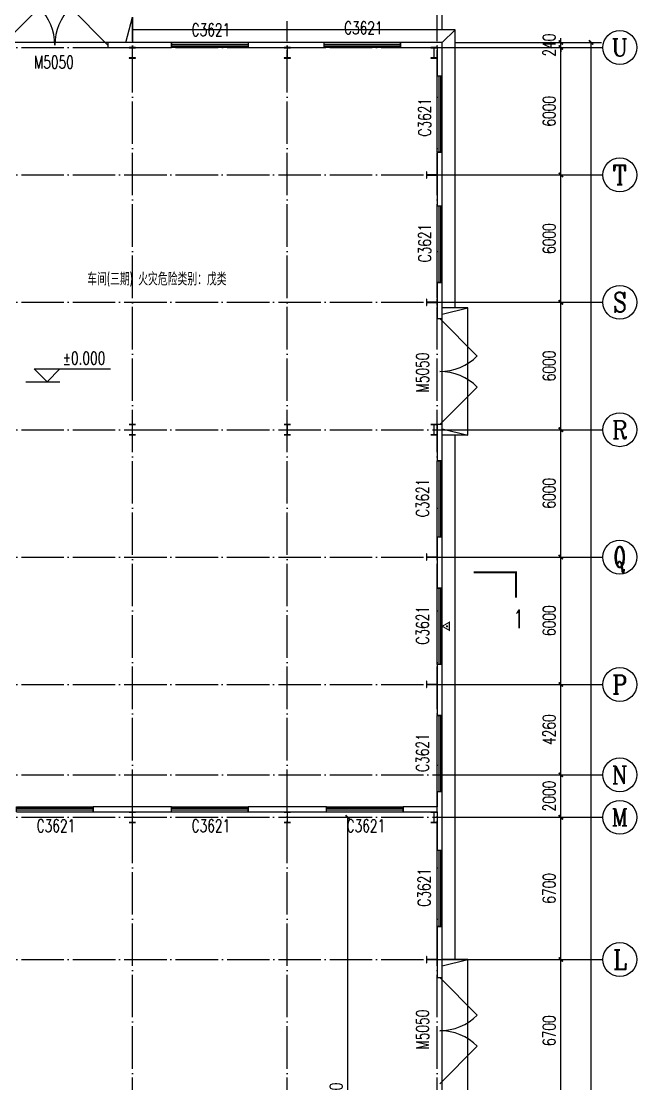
# Model space of a CAD drawing. Extents: x -89996 to 1006241, y -2176 to 440573.
# Drawn here: x 336590 to 365584, y 360550 to 410600 of the extents above; entities that cross this region are included whole.
import ezdxf
from ezdxf.enums import TextEntityAlignment as Align

# ---------------------------------------------------------------- set-up
doc = ezdxf.new("R2010")
doc.units = 0
doc.header["$LTSCALE"] = 1000
doc.header["$MEASUREMENT"] = 0
doc.linetypes.add('DOTE', pattern=[2.42, 2, -0.2, 0.02, -0.2])
for name, color, linetype in [('AXIS', 3, 'Continuous'), ('AXIS_TEXT', 7, 'Continuous'), ('DIM_ELEV', 3, 'Continuous'), ('DIM_SYMB', 3, 'Continuous'), ('DOTE', 1, 'DOTE'), ('GROUND', 2, 'Continuous'), ('GZ', 50, 'Continuous'), ('PUB_TEXT', 7, 'Continuous'), ('REIN', 1, 'Continuous'), ('STAIR', 2, 'Continuous'), ('TEXT', 7, 'Continuous'), ('WALL', 9, 'Continuous'), ('WINDOW', 4, 'Continuous'), ('WINDOW_TEXT', 7, 'Continuous')]:
    doc.layers.add(name, color=color, linetype=linetype)
doc.styles.add('_TCH_AXIS', font='COMPLEX', dxfattribs={"bigfont": 'GBCBIG'})
doc.styles.add('_TCH_DIM', font='SIMPLEX', dxfattribs={"bigfont": 'GBCBIG'})
doc.styles.add('_TCH_DIM_T3', font='SIMPLEX', dxfattribs={"width": 0.705882, "bigfont": 'GBCBIG'})
doc.styles.add('_TCH_LABEL', font='COMPLEX', dxfattribs={"bigfont": 'GBCBIG'})
doc.styles.add('_TCH_WINDOW', font='SIMPLEX', dxfattribs={"height": 3.5, "bigfont": 'GBCBIG'})
doc.styles.add('COMPLEX', font='COMPLEX')
doc.styles.add('TSSD_Norm', font='tssdeng.shx', dxfattribs={"bigfont": 'hztxt.shx'})
doc.dimstyles.new('_TCH_ARCH&&200', dxfattribs={"dimtxt": 595, "dimasz": 200, "dimexe": 500, "dimexo": 600, "dimgap": 252.5, "dimtad": 1, "dimdec": 0, "dimzin": 0, "dimdsep": 46, "dimtxsty": '_TCH_DIM_T3', "dimblk": 'ARCHTICK', "dimcen": 0.09, "dimclrt": 7, "dimazin": 2, "dimtfac": 1, "dimtdec": 0, "dimtix": 1, "dimtmove": 2, "dimatfit": 3, "dimfxl": 0, "dimtolj": 1, "dimtzin": 0, "dimarcsym": 0})
doc.dimstyles.new('TCH-200-1', dxfattribs={"dimtxt": 595, "dimasz": 200, "dimexe": 500, "dimexo": 600, "dimgap": 252.5, "dimtad": 1, "dimdec": 0, "dimzin": 0, "dimdsep": 46, "dimtxsty": '_TCH_DIM_T3', "dimblk": 'ARCHTICK', "dimcen": 0.09, "dimclrd": 3, "dimclre": 3, "dimclrt": 7, "dimazin": 2, "dimtfac": 1, "dimtdec": 0, "dimtix": 1, "dimtmove": 2, "dimatfit": 3, "dimfxl": 0, "dimtolj": 1, "dimtzin": 0, "dimarcsym": 0})

# ---------------------------------------------------------------- blocks, each defined once
blk = doc.blocks.new('_ArchTick')
at = {"color": 0, "linetype": 'ByBlock', "const_width": 0.4}
blk.add_lwpolyline([(-0.5, -0.5), (0.5, 0.5)], dxfattribs=at)
blk = doc.blocks.new('*D1645')
at = {"layer": 'Defpoints', "color": 0, "transparency": 16777216}
for p in [(99600, 111483), (106608, 111483), (99600, 8483)]:
    blk.add_point(p, dxfattribs=at)
at = {"layer": 'WALL', "color": 3, "lineweight": -2, "transparency": 16777216}
for p, q in [((100200, 111483), (107108, 111483)), ((106608, 8483), (106608, 111483)), ((100200, 8483), (107108, 8483))]:
    blk.add_line(p, q, dxfattribs=at)
at = {"layer": 'WALL', "color": 3, "lineweight": -2, "transparency": 16777216, "xscale": 200, "yscale": 200, "zscale": 200}
for p, rotation in [((106608, 111483), 90), ((106608, 8483), 270)]:
    blk.add_blockref('_ArchTick', p, dxfattribs=dict(at, rotation=rotation))
at = {"layer": 'WALL', "color": 7, "transparency": 16777216, "insert": (106058, 59983), "char_height": 595, "attachment_point": 5, "rotation": 90, "style": '_TCH_DIM_T3'}
blk.add_mtext('\\A1;103000', dxfattribs=at)
blk = doc.blocks.new('*D1646')
at = {"layer": 'Defpoints', "color": 0, "transparency": 16777216}
for p in [(99600, 111483), (99600, 111243), (105185, 111483)]:
    blk.add_point(p, dxfattribs=at)
at = {"layer": 'WALL', "color": 3, "lineweight": -2, "transparency": 16777216}
for p, q in [((105185, 111483), (105185, 111683)), ((100200, 111483), (105685, 111483)), ((100200, 111243), (105685, 111243)), ((105185, 111243), (105185, 111483)), ((105185, 111243), (105185, 111043))]:
    blk.add_line(p, q, dxfattribs=at)
at = {"layer": 'WALL', "color": 3, "lineweight": -2, "transparency": 16777216, "xscale": 200, "yscale": 200, "zscale": 200}
for p, rotation in [((105185, 111483), 270), ((105185, 111243), 90)]:
    blk.add_blockref('_ArchTick', p, dxfattribs=dict(at, rotation=rotation))
at = {"layer": 'WALL', "color": 7, "transparency": 16777216, "insert": (104635, 111363), "char_height": 595, "attachment_point": 5, "rotation": 90, "style": '_TCH_DIM_T3'}
blk.add_mtext('\\A1;240', dxfattribs=at)
blk = doc.blocks.new('*D1650')
at = {"layer": 'Defpoints', "color": 0, "transparency": 16777216}
for p in [(99600, 118001), (63100, 112485), (99600, 111483)]:
    blk.add_point(p, dxfattribs=at)
at = {"layer": 'WALL', "color": 3, "lineweight": -2, "transparency": 16777216}
for p, q in [((63100, 113085), (63100, 118501)), ((99600, 112083), (99600, 118501)), ((63100, 118001), (99600, 118001))]:
    blk.add_line(p, q, dxfattribs=at)
at = {"layer": 'WALL', "color": 3, "lineweight": -2, "transparency": 16777216, "xscale": 200, "yscale": 200, "zscale": 200, "rotation": 180}
blk.add_blockref('_ArchTick', (63100, 118001), dxfattribs=at)
at = {"layer": 'WALL', "color": 3, "lineweight": -2, "transparency": 16777216, "xscale": 200, "yscale": 200, "zscale": 200}
blk.add_blockref('_ArchTick', (99600, 118001), dxfattribs=at)
at = {"layer": 'WALL', "color": 7, "transparency": 16777216, "insert": (81350, 118551), "char_height": 595, "attachment_point": 5, "style": '_TCH_DIM_T3'}
blk.add_mtext('\\A1;36500', dxfattribs=at)
blk = doc.blocks.new('*D1651')
at = {"layer": 'Defpoints', "color": 0, "transparency": 16777216}
for p in [(99600, 116693), (99360, 111483), (99600, 111483)]:
    blk.add_point(p, dxfattribs=at)
at = {"layer": 'WALL', "color": 3, "lineweight": -2, "transparency": 16777216}
for p, q in [((99360, 112083), (99360, 117193)), ((99600, 112083), (99600, 117193)), ((99360, 116693), (99160, 116693)), ((99360, 116693), (99600, 116693)), ((99600, 116693), (99800, 116693))]:
    blk.add_line(p, q, dxfattribs=at)
at = {"layer": 'WALL', "color": 3, "lineweight": -2, "transparency": 16777216, "xscale": 200, "yscale": 200, "zscale": 200}
blk.add_blockref('_ArchTick', (99360, 116693), dxfattribs=at)
at = {"layer": 'WALL', "color": 3, "lineweight": -2, "transparency": 16777216, "xscale": 200, "yscale": 200, "zscale": 200, "rotation": 180}
blk.add_blockref('_ArchTick', (99600, 116693), dxfattribs=at)
at = {"layer": 'WALL', "color": 7, "transparency": 16777216, "insert": (99480, 117243), "char_height": 595, "attachment_point": 5, "style": '_TCH_DIM_T3'}
blk.add_mtext('\\A1;240', dxfattribs=at)
blk = doc.blocks.new('*D1654')
at = {"layer": 'Defpoints', "color": 0, "transparency": 16777216}
for p in [(92974, 74983), (95147, 74983), (92823, 48183)]:
    blk.add_point(p, dxfattribs=at)
at = {"layer": 'WALL', "color": 3, "lineweight": -2, "transparency": 16777216}
for p, q in [((93574, 74983), (95647, 74983)), ((95147, 48183), (95147, 74983)), ((93423, 48183), (95647, 48183))]:
    blk.add_line(p, q, dxfattribs=at)
at = {"layer": 'WALL', "color": 3, "lineweight": -2, "transparency": 16777216, "xscale": 200, "yscale": 200, "zscale": 200}
for p, rotation in [((95147, 74983), 90), ((95147, 48183), 270)]:
    blk.add_blockref('_ArchTick', p, dxfattribs=dict(at, rotation=rotation))
at = {"layer": 'WALL', "color": 7, "transparency": 16777216, "insert": (94597, 61583), "char_height": 595, "attachment_point": 5, "rotation": 90, "style": '_TCH_DIM_T3'}
blk.add_mtext('\\A1;26800', dxfattribs=at)
blk = doc.blocks.new('$DorLib2D$00000116')
at = {"color": 0}
for p, q in [((-0.5, 0), (-0.146, 0.354)), ((0.5, 0), (0.146, 0.354))]:
    blk.add_line(p, q, dxfattribs=at)
for centre, start, end in [((-0.5, 0), 0, 45), ((0.5, 0), 135, 180)]:
    blk.add_arc(centre, 0.5, start, end, dxfattribs=at)
blk = doc.blocks.new('$TCHSYS$WIN2D')
for p, q in [((-0.5, 0.5), (0.5, 0.5)), ((-0.5, 0.5), (-0.5, -0.5)), ((0.5, 0.5), (0.5, -0.5)), ((0.5, 0.167), (-0.5, 0.167)), ((0.5, -0.167), (-0.5, -0.167)), ((-0.5, -0.5), (0.5, -0.5))]:
    blk.add_line(p, q)
blk = doc.blocks.new('_AXISO')
blk.add_circle((0, 0), 0.5)
at = {"layer": 'AXIS_TEXT', "style": 'COMPLEX', "width": 1.041667}
blk.add_attdef('A', text='', height=0.56, dxfattribs=at).set_placement((-0.25, -0.28), (0.25, -0.28), align=Align.FIT)
blk = doc.blocks.new('*D3113')
at = {"layer": 'AXIS', "color": 0, "lineweight": -2, "transparency": 16777216}
for p, q in [((101200, 68283), (105685, 68283)), ((105185, 61583), (105185, 68283)), ((101200, 61583), (105685, 61583))]:
    blk.add_line(p, q, dxfattribs=at)
at = {"layer": 'Defpoints', "color": 0, "transparency": 16777216}
for p in [(100600, 68283), (105185, 68283), (100600, 61583)]:
    blk.add_point(p, dxfattribs=at)
at = {"layer": 'AXIS', "color": 0, "lineweight": -2, "transparency": 16777216, "xscale": 200, "yscale": 200, "zscale": 200}
for p, rotation in [((105185, 68283), 90), ((105185, 61583), 270)]:
    blk.add_blockref('_ArchTick', p, dxfattribs=dict(at, rotation=rotation))
at = {"layer": 'AXIS', "color": 7, "transparency": 16777216, "insert": (104635, 64933), "char_height": 595, "attachment_point": 5, "rotation": 90, "style": '_TCH_DIM_T3'}
blk.add_mtext('\\A1;6700', dxfattribs=at)
blk = doc.blocks.new('*D3114')
at = {"layer": 'AXIS', "color": 0, "lineweight": -2, "transparency": 16777216}
for p, q in [((101200, 74983), (105685, 74983)), ((105185, 68283), (105185, 74983)), ((101200, 68283), (105685, 68283))]:
    blk.add_line(p, q, dxfattribs=at)
at = {"layer": 'Defpoints', "color": 0, "transparency": 16777216}
for p in [(100600, 74983), (105185, 74983), (100600, 68283)]:
    blk.add_point(p, dxfattribs=at)
at = {"layer": 'AXIS', "color": 0, "lineweight": -2, "transparency": 16777216, "xscale": 200, "yscale": 200, "zscale": 200}
for p, rotation in [((105185, 74983), 90), ((105185, 68283), 270)]:
    blk.add_blockref('_ArchTick', p, dxfattribs=dict(at, rotation=rotation))
at = {"layer": 'AXIS', "color": 7, "transparency": 16777216, "insert": (104635, 71633), "char_height": 595, "attachment_point": 5, "rotation": 90, "style": '_TCH_DIM_T3'}
blk.add_mtext('\\A1;6700', dxfattribs=at)
blk = doc.blocks.new('*D3115')
at = {"layer": 'AXIS', "color": 0, "lineweight": -2, "transparency": 16777216}
for p, q in [((101200, 76983), (105685, 76983)), ((105185, 74983), (105185, 76983)), ((101200, 74983), (105685, 74983))]:
    blk.add_line(p, q, dxfattribs=at)
at = {"layer": 'Defpoints', "color": 0, "transparency": 16777216}
for p in [(100600, 76983), (105185, 76983), (100600, 74983)]:
    blk.add_point(p, dxfattribs=at)
at = {"layer": 'AXIS', "color": 0, "lineweight": -2, "transparency": 16777216, "xscale": 200, "yscale": 200, "zscale": 200}
for p, rotation in [((105185, 76983), 90), ((105185, 74983), 270)]:
    blk.add_blockref('_ArchTick', p, dxfattribs=dict(at, rotation=rotation))
at = {"layer": 'AXIS', "color": 7, "transparency": 16777216, "insert": (104635, 75983), "char_height": 595, "attachment_point": 5, "rotation": 90, "style": '_TCH_DIM_T3'}
blk.add_mtext('\\A1;2000', dxfattribs=at)
blk = doc.blocks.new('*D3116')
at = {"layer": 'AXIS', "color": 0, "lineweight": -2, "transparency": 16777216}
for p, q in [((101200, 81243), (105685, 81243)), ((105185, 76983), (105185, 81243)), ((101200, 76983), (105685, 76983))]:
    blk.add_line(p, q, dxfattribs=at)
at = {"layer": 'Defpoints', "color": 0, "transparency": 16777216}
for p in [(100600, 81243), (105185, 81243), (100600, 76983)]:
    blk.add_point(p, dxfattribs=at)
at = {"layer": 'AXIS', "color": 0, "lineweight": -2, "transparency": 16777216, "xscale": 200, "yscale": 200, "zscale": 200}
for p, rotation in [((105185, 81243), 90), ((105185, 76983), 270)]:
    blk.add_blockref('_ArchTick', p, dxfattribs=dict(at, rotation=rotation))
at = {"layer": 'AXIS', "color": 7, "transparency": 16777216, "insert": (104635, 79113), "char_height": 595, "attachment_point": 5, "rotation": 90, "style": '_TCH_DIM_T3'}
blk.add_mtext('\\A1;4260', dxfattribs=at)
blk = doc.blocks.new('*D3117')
at = {"layer": 'AXIS', "color": 0, "lineweight": -2, "transparency": 16777216}
for p, q in [((101200, 87243), (105685, 87243)), ((105185, 81243), (105185, 87243)), ((101200, 81243), (105685, 81243))]:
    blk.add_line(p, q, dxfattribs=at)
at = {"layer": 'Defpoints', "color": 0, "transparency": 16777216}
for p in [(100600, 87243), (105185, 87243), (100600, 81243)]:
    blk.add_point(p, dxfattribs=at)
at = {"layer": 'AXIS', "color": 0, "lineweight": -2, "transparency": 16777216, "xscale": 200, "yscale": 200, "zscale": 200}
for p, rotation in [((105185, 87243), 90), ((105185, 81243), 270)]:
    blk.add_blockref('_ArchTick', p, dxfattribs=dict(at, rotation=rotation))
at = {"layer": 'AXIS', "color": 7, "transparency": 16777216, "insert": (104635, 84243), "char_height": 595, "attachment_point": 5, "rotation": 90, "style": '_TCH_DIM_T3'}
blk.add_mtext('\\A1;6000', dxfattribs=at)
blk = doc.blocks.new('*D3118')
at = {"layer": 'AXIS', "color": 0, "lineweight": -2, "transparency": 16777216}
for p, q in [((101200, 93243), (105685, 93243)), ((105185, 87243), (105185, 93243)), ((101200, 87243), (105685, 87243))]:
    blk.add_line(p, q, dxfattribs=at)
at = {"layer": 'Defpoints', "color": 0, "transparency": 16777216}
for p in [(100600, 93243), (105185, 93243), (100600, 87243)]:
    blk.add_point(p, dxfattribs=at)
at = {"layer": 'AXIS', "color": 0, "lineweight": -2, "transparency": 16777216, "xscale": 200, "yscale": 200, "zscale": 200}
for p, rotation in [((105185, 93243), 90), ((105185, 87243), 270)]:
    blk.add_blockref('_ArchTick', p, dxfattribs=dict(at, rotation=rotation))
at = {"layer": 'AXIS', "color": 7, "transparency": 16777216, "insert": (104635, 90243), "char_height": 595, "attachment_point": 5, "rotation": 90, "style": '_TCH_DIM_T3'}
blk.add_mtext('\\A1;6000', dxfattribs=at)
blk = doc.blocks.new('*D3119')
at = {"layer": 'AXIS', "color": 0, "lineweight": -2, "transparency": 16777216}
for p, q in [((101200, 99243), (105685, 99243)), ((105185, 93243), (105185, 99243)), ((101200, 93243), (105685, 93243))]:
    blk.add_line(p, q, dxfattribs=at)
at = {"layer": 'Defpoints', "color": 0, "transparency": 16777216}
for p in [(100600, 99243), (105185, 99243), (100600, 93243)]:
    blk.add_point(p, dxfattribs=at)
at = {"layer": 'AXIS', "color": 0, "lineweight": -2, "transparency": 16777216, "xscale": 200, "yscale": 200, "zscale": 200}
for p, rotation in [((105185, 99243), 90), ((105185, 93243), 270)]:
    blk.add_blockref('_ArchTick', p, dxfattribs=dict(at, rotation=rotation))
at = {"layer": 'AXIS', "color": 7, "transparency": 16777216, "insert": (104635, 96243), "char_height": 595, "attachment_point": 5, "rotation": 90, "style": '_TCH_DIM_T3'}
blk.add_mtext('\\A1;6000', dxfattribs=at)
blk = doc.blocks.new('*D3120')
at = {"layer": 'AXIS', "color": 0, "lineweight": -2, "transparency": 16777216}
for p, q in [((101200, 105243), (105685, 105243)), ((105185, 99243), (105185, 105243)), ((101200, 99243), (105685, 99243))]:
    blk.add_line(p, q, dxfattribs=at)
at = {"layer": 'Defpoints', "color": 0, "transparency": 16777216}
for p in [(100600, 105243), (105185, 105243), (100600, 99243)]:
    blk.add_point(p, dxfattribs=at)
at = {"layer": 'AXIS', "color": 0, "lineweight": -2, "transparency": 16777216, "xscale": 200, "yscale": 200, "zscale": 200}
for p, rotation in [((105185, 105243), 90), ((105185, 99243), 270)]:
    blk.add_blockref('_ArchTick', p, dxfattribs=dict(at, rotation=rotation))
at = {"layer": 'AXIS', "color": 7, "transparency": 16777216, "insert": (104635, 102243), "char_height": 595, "attachment_point": 5, "rotation": 90, "style": '_TCH_DIM_T3'}
blk.add_mtext('\\A1;6000', dxfattribs=at)
blk = doc.blocks.new('*D3121')
at = {"layer": 'AXIS', "color": 0, "lineweight": -2, "transparency": 16777216}
for p, q in [((101200, 111243), (105685, 111243)), ((105185, 105243), (105185, 111243)), ((101200, 105243), (105685, 105243))]:
    blk.add_line(p, q, dxfattribs=at)
at = {"layer": 'Defpoints', "color": 0, "transparency": 16777216}
for p in [(100600, 111243), (105185, 111243), (100600, 105243)]:
    blk.add_point(p, dxfattribs=at)
at = {"layer": 'AXIS', "color": 0, "lineweight": -2, "transparency": 16777216, "xscale": 200, "yscale": 200, "zscale": 200}
for p, rotation in [((105185, 111243), 90), ((105185, 105243), 270)]:
    blk.add_blockref('_ArchTick', p, dxfattribs=dict(at, rotation=rotation))
at = {"layer": 'AXIS', "color": 7, "transparency": 16777216, "insert": (104635, 108243), "char_height": 595, "attachment_point": 5, "rotation": 90, "style": '_TCH_DIM_T3'}
blk.add_mtext('\\A1;6000', dxfattribs=at)
blk = doc.blocks.new('A$C5DBF1C92')
at = {"layer": 'AXIS'}
for p, q in [((100357, 111242.9), (107160.8, 111242.9)), ((100357, 105242.8), (107160.8, 105242.8)), ((100357, 99242.8), (107160.8, 99242.8)), ((100357, 93242.8), (107160.8, 93242.8)), ((100357, 87242.8), (107160.8, 87242.8)), ((100357, 81242.8), (107160.8, 81242.8)), ((100357, 76982.8), (107160.8, 76982.8)), ((100357, 74982.8), (107160.8, 74982.8)), ((100357, 68282.9), (107160.8, 68282.9))]:
    blk.add_line(p, q, dxfattribs=at)
at = {"layer": 'DIM_ELEV'}
for p, q in [((80981.6, 95503.6), (80381.6, 96103.6)), ((80381.6, 96103.6), (83971.6, 96103.6)), ((80981.6, 95503.6), (81581.6, 96103.6)), ((79983.2, 95503.6), (81581.6, 95503.6))]:
    blk.add_line(p, q, dxfattribs=at)
at = {"layer": 'DIM_SYMB', "const_width": 100}
blk.add_lwpolyline([(101071.9, 86524.8), (103071.9, 86524.8), (103071.9, 85324.8)], dxfattribs=at)
at = {"layer": 'DOTE'}
for p, q in [((85000, 7482.9), (85000, 112482.9)), ((92300, 7482.9), (92300, 112482.9)), ((99360, 7482.9), (99360, 112482.9)), ((9600, 111242.9), (100600, 111242.9)), ((9597, 105242.8), (100357, 105242.8)), ((9597, 99242.8), (100357, 99242.8)), ((9597, 93242.8), (100357, 93242.8)), ((9597, 87242.8), (100357, 87242.8)), ((9597, 81242.8), (100357, 81242.8)), ((9600, 76982.8), (100600, 76982.8)), ((9597, 74982.8), (100357, 74982.8)), ((9600, 68282.9), (100360, 68282.9))]:
    blk.add_line(p, q, dxfattribs=at)
at = {"layer": 'GROUND'}
for p, q in [((100200, 112082.9), (85000, 112082.9)), ((99600, 111482.9), (100200, 112082.9)), ((100200, 98982.8), (100200, 112082.9)), ((99600, 111482.9), (85000, 111482.9)), ((99600, 98982.8), (99600, 111482.9)), ((99600, 68282.9), (99600, 92982.8)), ((100200, 68282.9), (100200, 92982.8)), ((100800, 68282.9), (99600, 68282.9)), ((99600, 61582.9), (99600, 68282.9)), ((99600, 67982.9), (100800, 68282.9)), ((100800, 61582.9), (100800, 68282.9))]:
    blk.add_line(p, q, dxfattribs=at)
at = {"layer": 'GZ'}
for points in [[(85150, 111242.9), (84850, 111242.9), (84850, 111232.9), (84993.1, 111232.9), (84997, 111227.9), (84997, 110757.6), (84993.1, 110752.9), (84850, 110752.9), (84850, 110742.9), (85150, 110742.9), (85150, 110752.9), (85007, 110752.9), (85003, 110757.4), (85003, 111227.9), (85007, 111232.9), (85150, 111232.9), (85150, 111242.9)], [(92450, 111242.9), (92150, 111242.9), (92150, 111232.9), (92293.1, 111232.9), (92297, 111227.9), (92297, 110757.6), (92293.1, 110752.9), (92150, 110752.9), (92150, 110742.9), (92450, 110742.9), (92450, 110752.9), (92307, 110752.9), (92303, 110757.4), (92303, 111227.9), (92307, 111232.9), (92450, 111232.9), (92450, 111242.9)], [(99360, 111242.9), (99060, 111242.9), (99060, 111232.9), (99203.1, 111232.9), (99207, 111227.9), (99207, 110757.6), (99203.1, 110752.9), (99060, 110752.9), (99060, 110742.9), (99360, 110742.9), (99360, 110752.9), (99217, 110752.9), (99213, 110757.4), (99213, 111227.9), (99217, 111232.9), (99360, 111232.9), (99360, 111242.9)], [(98860, 105392.8), (98860, 105092.8), (98870, 105092.8), (98870, 105235.9), (98875, 105239.8), (99345.3, 105239.8), (99350, 105235.9), (99350, 105092.8), (99360, 105092.8), (99360, 105392.8), (99350, 105392.8), (99350, 105249.8), (99345.5, 105245.8), (98875, 105245.8), (98870, 105249.8), (98870, 105392.8), (98860, 105392.8)], [(98860, 99392.8), (98860, 99092.8), (98870, 99092.8), (98870, 99235.9), (98875, 99239.8), (99345.3, 99239.8), (99350, 99235.9), (99350, 99092.8), (99360, 99092.8), (99360, 99392.8), (99350, 99392.8), (99350, 99249.8), (99345.5, 99245.8), (98875, 99245.8), (98870, 99249.8), (98870, 99392.8), (98860, 99392.8)], [(85150, 93492.9), (84850, 93492.9), (84850, 93482.9), (84993.1, 93482.9), (84997, 93477.9), (84997, 93007.6), (84993.1, 93002.9), (84850, 93002.9), (84850, 92992.9), (85150, 92992.9), (85150, 93002.9), (85007, 93002.9), (85003, 93007.4), (85003, 93477.9), (85007, 93482.9), (85150, 93482.9), (85150, 93492.9)], [(92450, 93492.9), (92150, 93492.9), (92150, 93482.9), (92293.1, 93482.9), (92297, 93477.9), (92297, 93007.6), (92293.1, 93002.9), (92150, 93002.9), (92150, 92992.9), (92450, 92992.9), (92450, 93002.9), (92307, 93002.9), (92303, 93007.4), (92303, 93477.9), (92307, 93482.9), (92450, 93482.9), (92450, 93492.9)], [(99360, 93492.9), (99060, 93492.9), (99060, 93482.9), (99203.1, 93482.9), (99207, 93477.9), (99207, 93007.6), (99203.1, 93002.9), (99060, 93002.9), (99060, 92992.9), (99360, 92992.9), (99360, 93002.9), (99217, 93002.9), (99213, 93007.4), (99213, 93477.9), (99217, 93482.9), (99360, 93482.9), (99360, 93492.9)], [(98860, 87392.8), (98860, 87092.8), (98870, 87092.8), (98870, 87235.9), (98875, 87239.8), (99345.3, 87239.8), (99350, 87235.9), (99350, 87092.8), (99360, 87092.8), (99360, 87392.8), (99350, 87392.8), (99350, 87249.8), (99345.5, 87245.8), (98875, 87245.8), (98870, 87249.8), (98870, 87392.8), (98860, 87392.8)], [(98860, 81392.8), (98860, 81092.8), (98870, 81092.8), (98870, 81235.9), (98875, 81239.8), (99345.3, 81239.8), (99350, 81235.9), (99350, 81092.8), (99360, 81092.8), (99360, 81392.8), (99350, 81392.8), (99350, 81249.8), (99345.5, 81245.8), (98875, 81245.8), (98870, 81249.8), (98870, 81392.8), (98860, 81392.8)], [(85150, 75232.9), (84850, 75232.9), (84850, 75222.9), (84993.1, 75222.9), (84997, 75217.9), (84997, 74747.6), (84993.1, 74742.9), (84850, 74742.9), (84850, 74732.9), (85150, 74732.9), (85150, 74742.9), (85007, 74742.9), (85003, 74747.4), (85003, 75217.9), (85007, 75222.9), (85150, 75222.9), (85150, 75232.9)], [(92450, 75232.9), (92150, 75232.9), (92150, 75222.9), (92293.1, 75222.9), (92297, 75217.9), (92297, 74747.6), (92293.1, 74742.9), (92150, 74742.9), (92150, 74732.9), (92450, 74732.9), (92450, 74742.9), (92307, 74742.9), (92303, 74747.4), (92303, 75217.9), (92307, 75222.9), (92450, 75222.9), (92450, 75232.9)], [(99360, 75232.9), (99060, 75232.9), (99060, 75222.9), (99203.1, 75222.9), (99207, 75217.9), (99207, 74747.6), (99203.1, 74742.9), (99060, 74742.9), (99060, 74732.9), (99360, 74732.9), (99360, 74742.9), (99217, 74742.9), (99213, 74747.4), (99213, 75217.9), (99217, 75222.9), (99360, 75222.9), (99360, 75232.9)], [(98860, 68432.9), (98860, 68132.9), (98870, 68132.9), (98870, 68276.1), (98875, 68279.9), (99345.3, 68279.9), (99350, 68276.1), (99350, 68132.9), (99360, 68132.9), (99360, 68432.9), (99350, 68432.9), (99350, 68289.9), (99345.5, 68285.9), (98875, 68285.9), (98870, 68289.9), (98870, 68432.9), (98860, 68432.9)]]:
    blk.add_lwpolyline(points, close=True, dxfattribs=at)
at = {"layer": 'REIN', "const_width": 50, "elevation": -1200}
blk.add_lwpolyline([(99600, 83982.8), (99932.1, 84174.5), (99932.1, 83791)], close=True, dxfattribs=at)
at = {"layer": 'STAIR'}
for p, q in [((84700, 111482.9), (85000, 112682.9)), ((85000, 112682.9), (85000, 111482.9)), ((85000, 111482.9), (77700, 111482.9)), ((100800, 98982.8), (99600, 98982.8)), ((99600, 92982.8), (99600, 98982.8)), ((99600, 98682.8), (100800, 98982.8)), ((100800, 92982.8), (100800, 98982.8)), ((99600, 93282.8), (100800, 92982.8)), ((100800, 92982.8), (99600, 92982.8))]:
    blk.add_line(p, q, dxfattribs=at)
at = {"layer": 'WALL'}
for p, q in [((86850, 111482.9), (83850, 111482.9)), ((83850, 111482.9), (83850, 111242.9)), ((83850, 111242.9), (86850, 111242.9)), ((86850, 111242.9), (86850, 111482.9)), ((94030, 111482.9), (90450, 111482.9)), ((90450, 111482.9), (90450, 111242.9)), ((90450, 111242.9), (94030, 111242.9)), ((94030, 111242.9), (94030, 111482.9)), ((99600, 111482.9), (97630, 111482.9)), ((97630, 111482.9), (97630, 111242.9)), ((97630, 111242.9), (99360, 111242.9)), ((99360, 111242.9), (99360, 109912.8)), ((99600, 109912.8), (99600, 111482.9)), ((99360, 109912.8), (99600, 109912.8)), ((99360, 106312.8), (99360, 103782.8)), ((99600, 106312.8), (99360, 106312.8)), ((99600, 103782.8), (99600, 106312.8)), ((99360, 103782.8), (99600, 103782.8)), ((99360, 100182.8), (99360, 98482.8)), ((99600, 100182.8), (99360, 100182.8)), ((99600, 98482.8), (99600, 100182.8)), ((99360, 98482.8), (99600, 98482.8)), ((99360, 93482.8), (99360, 91782.8)), ((99600, 93482.8), (99360, 93482.8)), ((99600, 91782.8), (99600, 93482.8)), ((99360, 91782.8), (99600, 91782.8)), ((99360, 88182.8), (99360, 85782.8)), ((99600, 88182.8), (99360, 88182.8)), ((99600, 85782.8), (99600, 88182.8)), ((99360, 85782.8), (99600, 85782.8)), ((99360, 82182.8), (99360, 79782.8)), ((99600, 82182.8), (99360, 82182.8)), ((99600, 79782.8), (99600, 82182.8)), ((99360, 79782.8), (99600, 79782.8)), ((99600, 76182.8), (99360, 76182.8)), ((99360, 76182.8), (99360, 75482.9)), ((99600, 75482.9), (99600, 76182.8)), ((86850, 75482.9), (83150, 75482.9)), ((83150, 75482.9), (83150, 75242.9)), ((83150, 75242.9), (86850, 75242.9)), ((86850, 75242.9), (86850, 75482.9)), ((94150, 75482.9), (90450, 75482.9)), ((90450, 75482.9), (90450, 75242.9)), ((90450, 75242.9), (94150, 75242.9)), ((94150, 75242.9), (94150, 75482.9)), ((99360, 75482.9), (97750, 75482.9)), ((97750, 75482.9), (97750, 75242.9)), ((97750, 75242.9), (99360, 75242.9))]:
    blk.add_line(p, q, dxfattribs=at)
at = {"layer": 'WINDOW'}
for p, q in [((99360, 75242.9), (99360, 73432.8)), ((99600, 73432.8), (99600, 75482.9)), ((99360, 73432.8), (99600, 73432.8)), ((99360, 69832.8), (99360, 67432.9)), ((99600, 69832.8), (99360, 69832.8)), ((99600, 67432.9), (99600, 69832.8)), ((99360, 67432.9), (99600, 67432.9))]:
    blk.add_line(p, q, dxfattribs=at)
at = {"layer": 'WINDOW', "const_width": 50, "elevation": -1200}
blk.add_lwpolyline([(99820.3, 84001.5, -1), (99820.3, 83951.5, -1)], format="xyb", close=True, dxfattribs=at)
at = {"layer": 'AXIS'}
ref = blk.add_blockref('_AXISO', (107960.8, 111242.9), dxfattribs=dict(at, xscale=1600, yscale=1600, zscale=1600))
ref.add_attrib('A', 'U', dxfattribs={"layer": 'AXIS_TEXT', "height": 811, "style": '_TCH_AXIS'}).set_placement((107574.6, 110837.4), (108347, 110837.4), align=Align.FIT)
ref = blk.add_blockref('_AXISO', (107960.8, 105242.8), dxfattribs=dict(at, xscale=1600, yscale=1600, zscale=1600))
ref.add_attrib('A', 'T', dxfattribs={"layer": 'AXIS_TEXT', "height": 911.4, "style": '_TCH_AXIS'}).set_placement((107635.3, 104787.1), (108286.3, 104787.1), align=Align.FIT)
ref = blk.add_blockref('_AXISO', (107960.8, 99242.8), dxfattribs=dict(at, xscale=1600, yscale=1600, zscale=1600))
ref.add_attrib('A', 'S', dxfattribs={"layer": 'AXIS_TEXT', "height": 931.9, "style": '_TCH_AXIS'}).set_placement((107650.2, 98776.8), (108271.5, 98776.8), align=Align.FIT)
ref = blk.add_blockref('_AXISO', (107960.8, 93242.8), dxfattribs=dict(at, xscale=1600, yscale=1600, zscale=1600))
ref.add_attrib('A', 'R', dxfattribs={"layer": 'AXIS_TEXT', "height": 850.4, "style": '_TCH_AXIS'}).set_placement((107596.4, 92817.6), (108325.3, 92817.6), align=Align.FIT)
ref = blk.add_blockref('_AXISO', (107960.8, 87242.8), dxfattribs=dict(at, xscale=1600, yscale=1600, zscale=1600))
ref.add_attrib('A', 'Q', dxfattribs={"layer": 'AXIS_TEXT', "height": 953.9, "style": '_TCH_AXIS', "width": 0.807692}).set_placement((107667.3, 86765.8), (108254.3, 86765.8), align=Align.FIT)
ref = blk.add_blockref('_AXISO', (107960.8, 81242.8), dxfattribs=dict(at, xscale=1600, yscale=1600, zscale=1600))
ref.add_attrib('A', 'P', dxfattribs={"layer": 'AXIS_TEXT', "height": 870.5, "style": '_TCH_AXIS'}).set_placement((107608.5, 80807.5), (108313.2, 80807.5), align=Align.FIT)
ref = blk.add_blockref('_AXISO', (107960.8, 76982.8), dxfattribs=dict(at, xscale=1600, yscale=1600, zscale=1600))
ref.add_attrib('A', 'N', dxfattribs={"layer": 'AXIS_TEXT', "height": 830.5, "style": '_TCH_AXIS'}).set_placement((107585.1, 76567.5), (108336.5, 76567.5), align=Align.FIT)
ref = blk.add_blockref('_AXISO', (107960.8, 74982.8), dxfattribs=dict(at, xscale=1600, yscale=1600, zscale=1600))
ref.add_attrib('A', 'M', dxfattribs={"layer": 'AXIS_TEXT', "height": 792, "style": '_TCH_AXIS'}).set_placement((107564.8, 74586.8), (108356.8, 74586.8), align=Align.FIT)
ref = blk.add_blockref('_AXISO', (107960.8, 68282.9), dxfattribs=dict(at, xscale=1600, yscale=1600, zscale=1600))
ref.add_attrib('A', 'L', dxfattribs={"layer": 'AXIS_TEXT', "height": 911.4, "style": '_TCH_AXIS'}).set_placement((107635.3, 67827.2), (108286.3, 67827.2), align=Align.FIT)
at = {"layer": 'WINDOW'}
ref = blk.add_blockref('$DorLib2D$00000116', (81350, 111362.9), dxfattribs=dict(at, xscale=5000, yscale=5000, zscale=5000))
ref.add_attrib('A', 'M5050', (80370, 110257.9), dxfattribs={"layer": 'WINDOW_TEXT', "height": 595, "style": '_TCH_WINDOW', "width": 0.705882})
ref = blk.add_blockref('$TCHSYS$WIN2D', (88650, 111362.9), dxfattribs=dict(at, xscale=-3600, yscale=240, zscale=-3600))
ref.add_attrib('A', 'C3621', (87790, 111785.4), dxfattribs={"layer": 'WINDOW_TEXT', "height": 595, "style": '_TCH_WINDOW', "width": 0.705882})
ref = blk.add_blockref('$TCHSYS$WIN2D', (95830, 111362.9), dxfattribs=dict(at, xscale=-3600, yscale=-240, zscale=-3600))
ref.add_attrib('A', 'C3621', (94970, 111872.9), dxfattribs={"layer": 'WINDOW_TEXT', "height": 595, "style": '_TCH_WINDOW', "width": 0.705882})
ref = blk.add_blockref('$TCHSYS$WIN2D', (99480, 108112.8), dxfattribs=dict(at, xscale=-3600, yscale=-240, zscale=-3600, rotation=270))
ref.add_attrib('A', 'C3621', (99068.1, 107052.8), dxfattribs={"layer": 'WINDOW_TEXT', "height": 595, "rotation": 90, "style": '_TCH_WINDOW', "width": 0.705882})
ref = blk.add_blockref('$TCHSYS$WIN2D', (99480, 101982.8), dxfattribs=dict(at, xscale=-3600, yscale=-240, zscale=-3600, rotation=270))
ref.add_attrib('A', 'C3621', (99068.1, 101122.8), dxfattribs={"layer": 'WINDOW_TEXT', "height": 595, "rotation": 90, "style": '_TCH_WINDOW', "width": 0.705882})
ref = blk.add_blockref('$DorLib2D$00000116', (99480, 95982.8), dxfattribs=dict(at, xscale=5000, yscale=5000, zscale=5000, rotation=270))
ref.add_attrib('A', 'M5050', (98970, 95002.8), dxfattribs={"layer": 'WINDOW_TEXT', "height": 595, "rotation": 90, "style": '_TCH_WINDOW', "width": 0.705882})
ref = blk.add_blockref('$TCHSYS$WIN2D', (99480, 89982.8), dxfattribs=dict(at, xscale=-3600, yscale=240, zscale=-3600, rotation=270))
ref.add_attrib('A', 'C3621', (98970, 89122.8), dxfattribs={"layer": 'WINDOW_TEXT', "height": 595, "rotation": 90, "style": '_TCH_WINDOW', "width": 0.705882})
ref = blk.add_blockref('$TCHSYS$WIN2D', (99480, 83982.8), dxfattribs=dict(at, xscale=-3600, yscale=240, zscale=-3600, rotation=270))
ref.add_attrib('A', 'C3621', (98970, 83122.8), dxfattribs={"layer": 'WINDOW_TEXT', "height": 595, "rotation": 90, "style": '_TCH_WINDOW', "width": 0.705882})
ref = blk.add_blockref('$TCHSYS$WIN2D', (99480, 77982.8), dxfattribs=dict(at, xscale=-3600, yscale=240, zscale=-3600, rotation=270))
ref.add_attrib('A', 'C3621', (98970, 77122.8), dxfattribs={"layer": 'WINDOW_TEXT', "height": 595, "rotation": 90, "style": '_TCH_WINDOW', "width": 0.705882})
ref = blk.add_blockref('$TCHSYS$WIN2D', (81350, 75362.9), dxfattribs=dict(at, xscale=3600, yscale=-240, zscale=3600, rotation=7.425513325567753e-11))
ref.add_attrib('A', 'C3621', (80490, 74286.9), dxfattribs={"layer": 'WINDOW_TEXT', "height": 595, "style": '_TCH_WINDOW', "width": 0.705882})
ref = blk.add_blockref('$TCHSYS$WIN2D', (88650, 75362.9), dxfattribs=dict(at, xscale=3600, yscale=-240, zscale=3600, rotation=7.425513325567753e-11))
ref.add_attrib('A', 'C3621', (87790, 74286.9), dxfattribs={"layer": 'WINDOW_TEXT', "height": 595, "style": '_TCH_WINDOW', "width": 0.705882})
ref = blk.add_blockref('$TCHSYS$WIN2D', (95950, 75362.9), dxfattribs=dict(at, xscale=3600, yscale=-240, zscale=3600, rotation=7.425513325567753e-11))
ref.add_attrib('A', 'C3621', (95090, 74286.9), dxfattribs={"layer": 'WINDOW_TEXT', "height": 595, "style": '_TCH_WINDOW', "width": 0.705882})
ref = blk.add_blockref('$TCHSYS$WIN2D', (99480, 71632.8), dxfattribs=dict(at, xscale=-3600, yscale=-240, zscale=-3600, rotation=270))
ref.add_attrib('A', 'C3621', (99043.1, 70772.8), dxfattribs={"layer": 'WINDOW_TEXT', "height": 595, "rotation": 90, "style": '_TCH_WINDOW', "width": 0.705882})
ref = blk.add_blockref('$DorLib2D$00000116', (99480, 64932.9), dxfattribs=dict(at, xscale=5000, yscale=5000, zscale=5000, rotation=270))
ref.add_attrib('A', 'M5050', (98970, 64052.9), dxfattribs={"layer": 'WINDOW_TEXT', "height": 595, "rotation": 90, "style": '_TCH_WINDOW', "width": 0.705882})
at = {"layer": 'PUB_TEXT', "width": 0.705882}
for s, height, style, p in [('%%P0.000', 595, '_TCH_DIM', (81711.6, 96313.6)), ('1', 850, '_TCH_LABEL', (102943.3, 83899.8))]:
    blk.add_text(s, height=height, dxfattribs=dict(at, style=style)).set_placement(p)
at = {"layer": 'TEXT', "style": 'TSSD_Norm', "width": 0.7}
blk.add_text('车间(三期) 火灾危险类别：戊类 ', height=600, dxfattribs=at).set_placement((86283.6, 100337.2), align=Align.MIDDLE_CENTER)
at = {"layer": 'AXIS'}
for p1, p2, picture, middle in [((100600, 105242.8), (100600, 111242.9), '*D3121', (104635.3, 108242.8)), ((100600, 99242.8), (100600, 105242.8), '*D3120', (104635.3, 102242.8)), ((100600, 93242.8), (100600, 99242.8), '*D3119', (104635.3, 96242.8)), ((100600, 87242.8), (100600, 93242.8), '*D3118', (104635.3, 90242.8)), ((100600, 81242.8), (100600, 87242.8), '*D3117', (104635.3, 84242.8)), ((100600, 76982.8), (100600, 81242.8), '*D3116', (104635.3, 79112.8)), ((100600, 74982.8), (100600, 76982.8), '*D3115', (104635.3, 75982.8)), ((100600, 68282.9), (100600, 74982.8), '*D3114', (104635.3, 71632.8)), ((100600, 61582.9), (100600, 68282.9), '*D3113', (104635.3, 64932.9))]:
    dim = blk.add_aligned_dim(p1=p1, p2=p2, distance=-4585.3, dimstyle='_TCH_ARCH&&200', dxfattribs=at)
    dim.commit()
    dim.dimension.update_dxf_attribs({"geometry": picture, "text_midpoint": middle})
at = {"layer": 'WALL'}
for base, p1, picture, middle in [((99600, 118001.2), (63100, 112485.1), '*D1650', (81350, 118551.2)), ((99600, 116692.6), (99360, 111482.9), '*D1651', (99480, 117242.6))]:
    dim = blk.add_linear_dim(base=base, p1=p1, p2=(99600, 111482.9), dimstyle='TCH-200-1', dxfattribs=at)
    dim.commit()
    dim.dimension.update_dxf_attribs({"geometry": picture, "text_midpoint": middle})
for base, p1, p2, picture, middle in [((105185.3, 111482.9), (99600, 111242.9), (99600, 111482.9), '*D1646', (104635.3, 111362.9)), ((106607.8, 111482.9), (99600, 8482.9), (99600, 111482.9), '*D1645', (106057.8, 59982.9)), ((95146.7, 74982.8), (92822.5, 48182.7), (92974.2, 74982.8), '*D1654', (94596.7, 61582.7))]:
    dim = blk.add_linear_dim(base=base, p1=p1, p2=p2, angle=90, dimstyle='TCH-200-1', dxfattribs=at)
    dim.commit()
    dim.dimension.update_dxf_attribs({"geometry": picture, "text_midpoint": middle})

msp = doc.modelspace()

# ---------------------------------------------------------------- block references
msp.add_blockref('A$C5DBF1C92', (256823.06, 298117.41))

doc.saveas('drawing.dxf')
